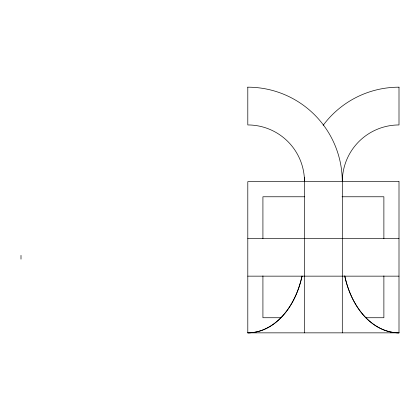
<?xml version="1.0" encoding="UTF-8"?>
<svg xmlns="http://www.w3.org/2000/svg" width="420" height="420" viewBox="0 0 420 420"><rect width="100%" height="100%" fill="white"/><g stroke="black" fill="none" stroke-linecap="round" stroke-linejoin="round"><path stroke-width="0.63" d="M304.768 196.77L262.92 196.77L262.92 238.618M342.032 196.77L383.88 196.77L383.88 238.618M247.8 238.35L399 238.35M247.8 276.15L399 276.15M281.227 317.73L262.92 317.73L262.92 275.882M365.573 317.73L383.88 317.73L383.88 275.882M399 87.15L399 124.95A56.669 56.669 0 0 0 342.321 181.65L342.3 332.85M304.637 177.198A94.442 94.442 0 0 0 304.531 181.65L304.5 332.85M247.8 87.15L247.8 124.95A56.669 56.669 0 0 1 304.479 181.65M21 255.36L21 259.14M323.143 125.333A94.442 94.442 0 0 1 399 87.181M247.8 87.181A94.442 94.442 0 0 1 342.269 181.65M399 181.65L247.8 181.65L247.8 332.85L399 332.85L399 181.65M247.8 332.85A80.189 56.7 -90 0 0 302.048 275.987A80.189 56.7 90 0 1 247.8 332.85M344.752 275.987A80.189 56.7 90 0 0 399 332.85A80.189 56.7 -90 0 1 344.752 275.987"/></g></svg>
